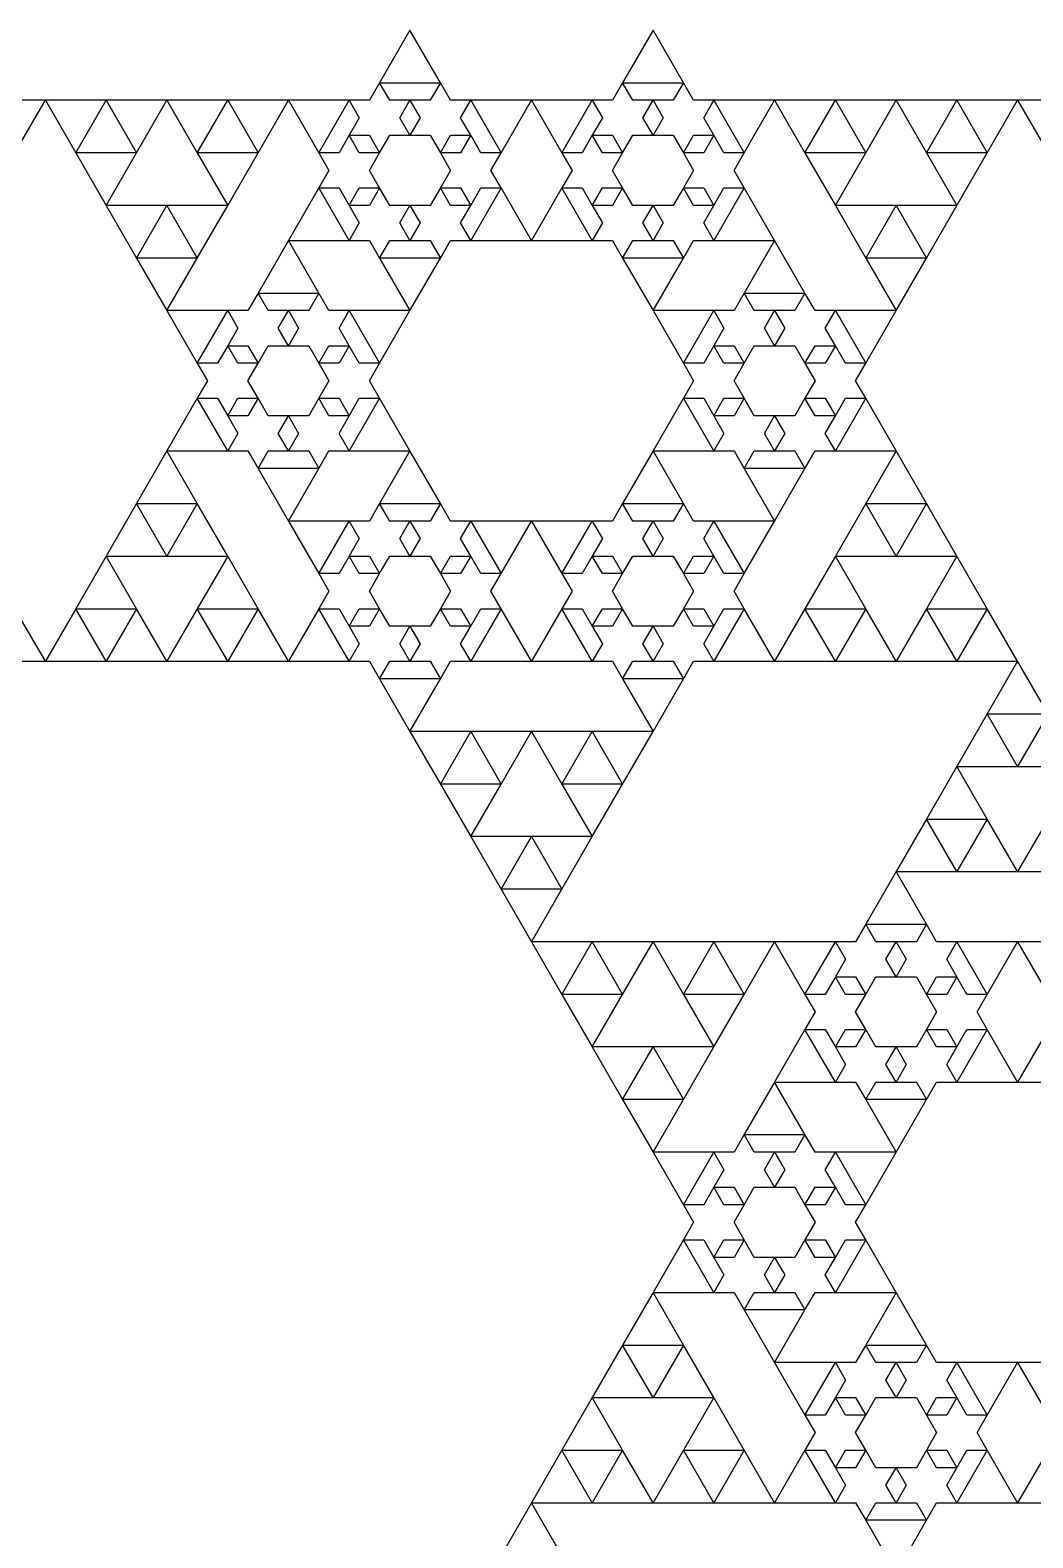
# Model space of a CAD drawing. Header units: metres. Extents: x -50 to 50, y -58 to 58.
# Drawn here: x -12.6 to -6.15, y 19.62 to 29.32 of the extents above; entities that cross this region are included whole.
import ezdxf

# ---------------------------------------------------------------- set-up
doc = ezdxf.new("R2010")
doc.units = ezdxf.units.M

msp = doc.modelspace()

# ---------------------------------------------------------------- linework, layer by layer
for p, q in [((-10.1562, 29.3185), (-10.3516, 28.9803)), ((-9.96094, 28.9803), (-10.1562, 29.3185)), ((-8.59375, 29.3185), (-8.78906, 28.9803)), ((-8.39844, 28.9803), (-8.59375, 29.3185)), ((-10.3516, 28.9803), (-10.4167, 28.8675)), ((-10.3516, 28.9803), (-9.96094, 28.9803)), ((-10.2865, 28.8675), (-10.3516, 28.9803)), ((-9.96094, 28.9803), (-10.026, 28.8675)), ((-9.89584, 28.8675), (-9.96094, 28.9803)), ((-8.78906, 28.9803), (-8.85416, 28.8675)), ((-8.78906, 28.9803), (-8.39844, 28.9803)), ((-8.72397, 28.8675), (-8.78906, 28.9803)), ((-8.39844, 28.9803), (-8.46353, 28.8675)), ((-8.33334, 28.8675), (-8.39844, 28.9803)), ((-12.5, 28.8675), (-12.8906, 28.8675)), ((-12.6953, 28.5292), (-12.5, 28.8675)), ((-12.1094, 28.8675), (-12.5, 28.8675)), ((-12.5, 28.8675), (-12.3047, 28.5292)), ((-12.3047, 28.5292), (-12.1094, 28.8675)), ((-11.7188, 28.8675), (-12.1094, 28.8675)), ((-12.1094, 28.8675), (-11.9141, 28.5292)), ((-11.9141, 28.5292), (-11.7188, 28.8675)), ((-11.3281, 28.8675), (-11.7188, 28.8675)), ((-11.7188, 28.8675), (-11.5234, 28.5292)), ((-11.5234, 28.5292), (-11.3281, 28.8675)), ((-10.9375, 28.8675), (-11.3281, 28.8675)), ((-11.3281, 28.8675), (-11.1328, 28.5292)), ((-11.1328, 28.5292), (-10.9375, 28.8675)), ((-10.5469, 28.8675), (-10.9375, 28.8675)), ((-10.9375, 28.8675), (-10.7422, 28.5292)), ((-10.7422, 28.5292), (-10.5469, 28.8675)), ((-10.4167, 28.8675), (-10.5469, 28.8675)), ((-10.5469, 28.8675), (-10.4818, 28.7547)), ((-10.1562, 28.8675), (-10.2865, 28.8675)), ((-10.2214, 28.7547), (-10.1562, 28.8675)), ((-10.026, 28.8675), (-10.1562, 28.8675)), ((-10.1562, 28.8675), (-10.0911, 28.7547)), ((-9.76562, 28.8675), (-9.89584, 28.8675)), ((-9.83073, 28.7547), (-9.76562, 28.8675)), ((-9.375, 28.8675), (-9.76562, 28.8675)), ((-9.76562, 28.8675), (-9.57031, 28.5292)), ((-9.57031, 28.5292), (-9.375, 28.8675)), ((-8.98438, 28.8675), (-9.375, 28.8675)), ((-9.375, 28.8675), (-9.17969, 28.5292)), ((-9.17969, 28.5292), (-8.98438, 28.8675)), ((-8.85416, 28.8675), (-8.98438, 28.8675)), ((-8.98438, 28.8675), (-8.91927, 28.7547)), ((-8.59375, 28.8675), (-8.72397, 28.8675)), ((-8.65886, 28.7547), (-8.59375, 28.8675)), ((-8.46353, 28.8675), (-8.59375, 28.8675)), ((-8.59375, 28.8675), (-8.52864, 28.7547)), ((-8.20312, 28.8675), (-8.33334, 28.8675)), ((-8.26823, 28.7547), (-8.20312, 28.8675)), ((-7.8125, 28.8675), (-8.20312, 28.8675)), ((-8.20312, 28.8675), (-8.00781, 28.5292)), ((-8.00781, 28.5292), (-7.8125, 28.8675)), ((-7.42188, 28.8675), (-7.8125, 28.8675)), ((-7.8125, 28.8675), (-7.61719, 28.5292)), ((-7.61719, 28.5292), (-7.42188, 28.8675)), ((-7.03125, 28.8675), (-7.42188, 28.8675)), ((-7.42188, 28.8675), (-7.22656, 28.5292)), ((-7.22656, 28.5292), (-7.03125, 28.8675)), ((-6.64062, 28.8675), (-7.03125, 28.8675)), ((-7.03125, 28.8675), (-6.83594, 28.5292)), ((-6.83594, 28.5292), (-6.64062, 28.8675)), ((-6.25, 28.8675), (-6.64062, 28.8675)), ((-6.64062, 28.8675), (-6.44531, 28.5292)), ((-6.44531, 28.5292), (-6.25, 28.8675)), ((-5.85938, 28.8675), (-6.25, 28.8675)), ((-6.25, 28.8675), (-6.05469, 28.5292)), ((-10.4818, 28.7547), (-10.5469, 28.642)), ((-10.1562, 28.642), (-10.2214, 28.7547)), ((-10.0911, 28.7547), (-10.1562, 28.642)), ((-9.76562, 28.642), (-9.83073, 28.7547)), ((-8.91927, 28.7547), (-8.98438, 28.642)), ((-8.59375, 28.642), (-8.65886, 28.7547)), ((-8.52864, 28.7547), (-8.59375, 28.642)), ((-8.20312, 28.642), (-8.26823, 28.7547)), ((-10.5469, 28.642), (-10.612, 28.5292)), ((-10.5469, 28.642), (-10.4167, 28.642)), ((-10.4818, 28.5292), (-10.5469, 28.642)), ((-10.4167, 28.642), (-10.3516, 28.5292)), ((-10.3516, 28.5292), (-10.2865, 28.642)), ((-10.2865, 28.642), (-10.1562, 28.642)), ((-10.1562, 28.642), (-10.026, 28.642)), ((-10.026, 28.642), (-9.96094, 28.5292)), ((-9.96094, 28.5292), (-9.89584, 28.642)), ((-9.89584, 28.642), (-9.76562, 28.642)), ((-9.76562, 28.642), (-9.83072, 28.5292)), ((-9.70053, 28.5292), (-9.76562, 28.642)), ((-8.98438, 28.642), (-9.04947, 28.5292)), ((-8.98438, 28.642), (-8.85416, 28.642)), ((-8.91928, 28.5292), (-8.98438, 28.642)), ((-8.85416, 28.642), (-8.78906, 28.5292)), ((-8.78906, 28.5292), (-8.72397, 28.642)), ((-8.72397, 28.642), (-8.59375, 28.642)), ((-8.59375, 28.642), (-8.46353, 28.642)), ((-8.46353, 28.642), (-8.39844, 28.5292)), ((-8.39844, 28.5292), (-8.33334, 28.642)), ((-8.33334, 28.642), (-8.20312, 28.642)), ((-8.20312, 28.642), (-8.26822, 28.5292)), ((-8.13803, 28.5292), (-8.20312, 28.642)), ((-11.9141, 28.5292), (-12.3047, 28.5292)), ((-12.3047, 28.5292), (-12.1094, 28.1909)), ((-12.1094, 28.1909), (-11.9141, 28.5292)), ((-11.1328, 28.5292), (-11.5234, 28.5292)), ((-11.5234, 28.5292), (-11.3281, 28.1909)), ((-11.3281, 28.1909), (-11.1328, 28.5292)), ((-10.612, 28.5292), (-10.7422, 28.5292)), ((-10.7422, 28.5292), (-10.6771, 28.4165)), ((-10.3516, 28.5292), (-10.4818, 28.5292)), ((-10.4167, 28.4165), (-10.3516, 28.5292)), ((-9.83072, 28.5292), (-9.96094, 28.5292)), ((-9.96094, 28.5292), (-9.89583, 28.4165)), ((-9.57031, 28.5292), (-9.70053, 28.5292)), ((-9.63542, 28.4165), (-9.57031, 28.5292)), ((-9.04947, 28.5292), (-9.17969, 28.5292)), ((-9.17969, 28.5292), (-9.11458, 28.4165)), ((-8.78906, 28.5292), (-8.91928, 28.5292)), ((-8.85417, 28.4165), (-8.78906, 28.5292)), ((-8.26822, 28.5292), (-8.39844, 28.5292)), ((-8.39844, 28.5292), (-8.33333, 28.4165)), ((-8.00781, 28.5292), (-8.13803, 28.5292)), ((-8.07292, 28.4165), (-8.00781, 28.5292)), ((-7.22656, 28.5292), (-7.61719, 28.5292)), ((-7.61719, 28.5292), (-7.42188, 28.1909)), ((-7.42188, 28.1909), (-7.22656, 28.5292)), ((-6.44531, 28.5292), (-6.83594, 28.5292)), ((-6.83594, 28.5292), (-6.64062, 28.1909)), ((-6.64062, 28.1909), (-6.44531, 28.5292)), ((-10.6771, 28.4165), (-10.7422, 28.3037)), ((-10.3516, 28.3037), (-10.4167, 28.4165)), ((-9.89583, 28.4165), (-9.96094, 28.3037)), ((-9.57031, 28.3037), (-9.63542, 28.4165)), ((-9.11458, 28.4165), (-9.17969, 28.3037)), ((-8.78906, 28.3037), (-8.85417, 28.4165)), ((-8.33333, 28.4165), (-8.39844, 28.3037)), ((-8.00781, 28.3037), (-8.07292, 28.4165)), ((-10.7422, 28.3037), (-10.9375, 27.9654)), ((-10.7422, 28.3037), (-10.612, 28.3037)), ((-10.5469, 27.9654), (-10.7422, 28.3037)), ((-10.612, 28.3037), (-10.5469, 28.1909)), ((-10.5469, 28.1909), (-10.4818, 28.3037)), ((-10.4818, 28.3037), (-10.3516, 28.3037)), ((-10.3516, 28.3037), (-10.4167, 28.1909)), ((-10.2865, 28.1909), (-10.3516, 28.3037)), ((-9.96094, 28.3037), (-10.026, 28.1909)), ((-9.96094, 28.3037), (-9.83072, 28.3037)), ((-9.89584, 28.1909), (-9.96094, 28.3037)), ((-9.83072, 28.3037), (-9.76562, 28.1909)), ((-9.76562, 28.1909), (-9.70053, 28.3037)), ((-9.57031, 28.3037), (-9.76562, 27.9654)), ((-9.70053, 28.3037), (-9.57031, 28.3037)), ((-9.375, 27.9654), (-9.57031, 28.3037)), ((-9.17969, 28.3037), (-9.375, 27.9654)), ((-9.17969, 28.3037), (-9.04947, 28.3037)), ((-8.98438, 27.9654), (-9.17969, 28.3037)), ((-9.04947, 28.3037), (-8.98438, 28.1909)), ((-8.98438, 28.1909), (-8.91928, 28.3037)), ((-8.91928, 28.3037), (-8.78906, 28.3037)), ((-8.78906, 28.3037), (-8.85416, 28.1909)), ((-8.72397, 28.1909), (-8.78906, 28.3037)), ((-8.39844, 28.3037), (-8.46353, 28.1909)), ((-8.39844, 28.3037), (-8.26822, 28.3037)), ((-8.33334, 28.1909), (-8.39844, 28.3037)), ((-8.26822, 28.3037), (-8.20312, 28.1909)), ((-8.20312, 28.1909), (-8.13803, 28.3037)), ((-8.00781, 28.3037), (-8.20312, 27.9654)), ((-8.13803, 28.3037), (-8.00781, 28.3037)), ((-7.8125, 27.9654), (-8.00781, 28.3037)), ((-11.7188, 28.1909), (-12.1094, 28.1909)), ((-12.1094, 28.1909), (-11.9141, 27.8526)), ((-11.9141, 27.8526), (-11.7188, 28.1909)), ((-11.3281, 28.1909), (-11.7188, 28.1909)), ((-11.7188, 28.1909), (-11.5234, 27.8526)), ((-11.5234, 27.8526), (-11.3281, 28.1909)), ((-10.4167, 28.1909), (-10.5469, 28.1909)), ((-10.5469, 28.1909), (-10.4818, 28.0782)), ((-10.1562, 28.1909), (-10.2865, 28.1909)), ((-10.2214, 28.0782), (-10.1562, 28.1909)), ((-10.026, 28.1909), (-10.1562, 28.1909)), ((-10.1562, 28.1909), (-10.0911, 28.0782)), ((-9.76562, 28.1909), (-9.89584, 28.1909)), ((-9.83073, 28.0782), (-9.76562, 28.1909)), ((-8.85416, 28.1909), (-8.98438, 28.1909)), ((-8.98438, 28.1909), (-8.91927, 28.0782)), ((-8.59375, 28.1909), (-8.72397, 28.1909)), ((-8.65886, 28.0782), (-8.59375, 28.1909)), ((-8.46353, 28.1909), (-8.59375, 28.1909)), ((-8.59375, 28.1909), (-8.52864, 28.0782)), ((-8.20312, 28.1909), (-8.33334, 28.1909)), ((-8.26823, 28.0782), (-8.20312, 28.1909)), ((-7.03125, 28.1909), (-7.42188, 28.1909)), ((-7.42188, 28.1909), (-7.22656, 27.8526)), ((-7.22656, 27.8526), (-7.03125, 28.1909)), ((-6.64062, 28.1909), (-7.03125, 28.1909)), ((-7.03125, 28.1909), (-6.83594, 27.8526)), ((-6.83594, 27.8526), (-6.64062, 28.1909)), ((-10.4818, 28.0782), (-10.5469, 27.9654)), ((-10.1562, 27.9654), (-10.2214, 28.0782)), ((-10.0911, 28.0782), (-10.1562, 27.9654)), ((-9.76562, 27.9654), (-9.83073, 28.0782)), ((-8.91927, 28.0782), (-8.98438, 27.9654)), ((-8.59375, 27.9654), (-8.65886, 28.0782)), ((-8.52864, 28.0782), (-8.59375, 27.9654)), ((-8.20312, 27.9654), (-8.26823, 28.0782)), ((-10.9375, 27.9654), (-11.1328, 27.6271)), ((-10.9375, 27.9654), (-10.5469, 27.9654)), ((-10.7422, 27.6271), (-10.9375, 27.9654)), ((-10.5469, 27.9654), (-10.4167, 27.9654)), ((-10.4167, 27.9654), (-10.3516, 27.8526)), ((-10.3516, 27.8526), (-10.2865, 27.9654)), ((-10.2865, 27.9654), (-10.1562, 27.9654)), ((-10.1562, 27.9654), (-10.026, 27.9654)), ((-10.026, 27.9654), (-9.96094, 27.8526)), ((-9.96094, 27.8526), (-9.89584, 27.9654)), ((-9.89584, 27.9654), (-9.76562, 27.9654)), ((-9.76562, 27.9654), (-9.375, 27.9654)), ((-9.375, 27.9654), (-8.98438, 27.9654)), ((-8.98438, 27.9654), (-8.85416, 27.9654)), ((-8.85416, 27.9654), (-8.78906, 27.8526)), ((-8.78906, 27.8526), (-8.72397, 27.9654)), ((-8.72397, 27.9654), (-8.59375, 27.9654)), ((-8.59375, 27.9654), (-8.46353, 27.9654)), ((-8.46353, 27.9654), (-8.39844, 27.8526)), ((-8.39844, 27.8526), (-8.33334, 27.9654)), ((-8.33334, 27.9654), (-8.20312, 27.9654)), ((-8.20312, 27.9654), (-7.8125, 27.9654)), ((-7.8125, 27.9654), (-8.00781, 27.6271)), ((-7.61719, 27.6271), (-7.8125, 27.9654)), ((-11.5234, 27.8526), (-11.9141, 27.8526)), ((-11.9141, 27.8526), (-11.7188, 27.5144)), ((-11.7188, 27.5144), (-11.5234, 27.8526)), ((-9.96094, 27.8526), (-10.3516, 27.8526)), ((-10.3516, 27.8526), (-10.1562, 27.5144)), ((-10.1562, 27.5144), (-9.96094, 27.8526)), ((-8.39844, 27.8526), (-8.78906, 27.8526)), ((-8.78906, 27.8526), (-8.59375, 27.5144)), ((-8.59375, 27.5144), (-8.39844, 27.8526)), ((-6.83594, 27.8526), (-7.22656, 27.8526)), ((-7.22656, 27.8526), (-7.03125, 27.5144)), ((-7.03125, 27.5144), (-6.83594, 27.8526)), ((-11.1328, 27.6271), (-11.1979, 27.5143)), ((-11.1328, 27.6271), (-10.7422, 27.6271)), ((-11.0677, 27.5143), (-11.1328, 27.6271)), ((-10.7422, 27.6271), (-10.8073, 27.5143)), ((-10.6771, 27.5143), (-10.7422, 27.6271)), ((-8.00781, 27.6271), (-8.07291, 27.5143)), ((-8.00781, 27.6271), (-7.61719, 27.6271)), ((-7.94272, 27.5143), (-8.00781, 27.6271)), ((-7.61719, 27.6271), (-7.68228, 27.5143)), ((-7.55209, 27.5143), (-7.61719, 27.6271)), ((-11.3281, 27.5143), (-11.7188, 27.5143)), ((-11.7188, 27.5143), (-11.5234, 27.1761)), ((-11.5234, 27.1761), (-11.3281, 27.5143)), ((-11.1979, 27.5143), (-11.3281, 27.5143)), ((-11.3281, 27.5143), (-11.263, 27.4016)), ((-10.9375, 27.5143), (-11.0677, 27.5143)), ((-11.0026, 27.4016), (-10.9375, 27.5143)), ((-10.8073, 27.5143), (-10.9375, 27.5143)), ((-10.9375, 27.5143), (-10.8724, 27.4016)), ((-10.5469, 27.5143), (-10.6771, 27.5143)), ((-10.612, 27.4016), (-10.5469, 27.5143)), ((-10.1562, 27.5143), (-10.5469, 27.5143)), ((-10.5469, 27.5143), (-10.3516, 27.1761)), ((-10.3516, 27.1761), (-10.1562, 27.5143)), ((-8.20312, 27.5143), (-8.59375, 27.5143)), ((-8.59375, 27.5143), (-8.39844, 27.1761)), ((-8.39844, 27.1761), (-8.20312, 27.5143)), ((-8.07291, 27.5143), (-8.20312, 27.5143)), ((-8.20312, 27.5143), (-8.13802, 27.4016)), ((-7.8125, 27.5143), (-7.94272, 27.5143)), ((-7.87761, 27.4016), (-7.8125, 27.5143)), ((-7.68228, 27.5143), (-7.8125, 27.5143)), ((-7.8125, 27.5143), (-7.74739, 27.4016)), ((-7.42188, 27.5143), (-7.55209, 27.5143)), ((-7.48698, 27.4016), (-7.42188, 27.5143)), ((-7.03125, 27.5143), (-7.42188, 27.5143)), ((-7.42188, 27.5143), (-7.22656, 27.1761)), ((-7.22656, 27.1761), (-7.03125, 27.5143)), ((-11.263, 27.4016), (-11.3281, 27.2888)), ((-10.9375, 27.2888), (-11.0026, 27.4016)), ((-10.8724, 27.4016), (-10.9375, 27.2888)), ((-10.5469, 27.2888), (-10.612, 27.4016)), ((-8.13802, 27.4016), (-8.20312, 27.2888)), ((-7.8125, 27.2888), (-7.87761, 27.4016)), ((-7.74739, 27.4016), (-7.8125, 27.2888)), ((-7.42188, 27.2888), (-7.48698, 27.4016)), ((-11.3281, 27.2888), (-11.3932, 27.1761)), ((-11.3281, 27.2888), (-11.1979, 27.2888)), ((-11.263, 27.1761), (-11.3281, 27.2888)), ((-11.1979, 27.2888), (-11.1328, 27.1761)), ((-11.1328, 27.1761), (-11.0677, 27.2888)), ((-11.0677, 27.2888), (-10.9375, 27.2888)), ((-10.9375, 27.2888), (-10.8073, 27.2888)), ((-10.8073, 27.2888), (-10.7422, 27.1761)), ((-10.7422, 27.1761), (-10.6771, 27.2888)), ((-10.6771, 27.2888), (-10.5469, 27.2888)), ((-10.5469, 27.2888), (-10.612, 27.1761)), ((-10.4818, 27.1761), (-10.5469, 27.2888)), ((-8.20312, 27.2888), (-8.26822, 27.1761)), ((-8.20312, 27.2888), (-8.07291, 27.2888)), ((-8.13803, 27.1761), (-8.20312, 27.2888)), ((-8.07291, 27.2888), (-8.00781, 27.1761)), ((-8.00781, 27.1761), (-7.94272, 27.2888)), ((-7.94272, 27.2888), (-7.8125, 27.2888)), ((-7.8125, 27.2888), (-7.68228, 27.2888)), ((-7.68228, 27.2888), (-7.61719, 27.1761)), ((-7.61719, 27.1761), (-7.55209, 27.2888)), ((-7.55209, 27.2888), (-7.42188, 27.2888)), ((-7.42188, 27.2888), (-7.48697, 27.1761)), ((-7.35678, 27.1761), (-7.42188, 27.2888)), ((-11.3932, 27.1761), (-11.5234, 27.1761)), ((-11.5234, 27.1761), (-11.4583, 27.0633)), ((-11.1328, 27.1761), (-11.263, 27.1761)), ((-11.1979, 27.0633), (-11.1328, 27.1761)), ((-10.612, 27.1761), (-10.7422, 27.1761)), ((-10.7422, 27.1761), (-10.6771, 27.0633)), ((-10.3516, 27.1761), (-10.4818, 27.1761)), ((-10.4167, 27.0633), (-10.3516, 27.1761)), ((-8.26822, 27.1761), (-8.39844, 27.1761)), ((-8.39844, 27.1761), (-8.33333, 27.0633)), ((-8.00781, 27.1761), (-8.13803, 27.1761)), ((-8.07292, 27.0633), (-8.00781, 27.1761)), ((-7.48697, 27.1761), (-7.61719, 27.1761)), ((-7.61719, 27.1761), (-7.55208, 27.0633)), ((-7.22656, 27.1761), (-7.35678, 27.1761)), ((-7.29167, 27.0633), (-7.22656, 27.1761)), ((-11.4583, 27.0633), (-11.5234, 26.9505)), ((-11.1328, 26.9505), (-11.1979, 27.0633)), ((-10.6771, 27.0633), (-10.7422, 26.9505)), ((-10.3516, 26.9505), (-10.4167, 27.0633)), ((-8.33333, 27.0633), (-8.39844, 26.9505)), ((-8.00781, 26.9505), (-8.07292, 27.0633)), ((-7.55208, 27.0633), (-7.61719, 26.9505)), ((-7.22656, 26.9505), (-7.29167, 27.0633)), ((-11.5234, 26.9505), (-11.7188, 26.6122)), ((-11.5234, 26.9505), (-11.3932, 26.9505)), ((-11.3281, 26.6122), (-11.5234, 26.9505)), ((-11.3932, 26.9505), (-11.3281, 26.8378)), ((-11.3281, 26.8378), (-11.263, 26.9505)), ((-11.263, 26.9505), (-11.1328, 26.9505)), ((-11.1328, 26.9505), (-11.1979, 26.8378)), ((-11.0677, 26.8378), (-11.1328, 26.9505)), ((-10.7422, 26.9505), (-10.8073, 26.8378)), ((-10.7422, 26.9505), (-10.612, 26.9505)), ((-10.6771, 26.8378), (-10.7422, 26.9505)), ((-10.612, 26.9505), (-10.5469, 26.8378)), ((-10.5469, 26.8378), (-10.4818, 26.9505)), ((-10.3516, 26.9505), (-10.5469, 26.6122)), ((-10.4818, 26.9505), (-10.3516, 26.9505)), ((-10.1562, 26.6122), (-10.3516, 26.9505)), ((-8.39844, 26.9505), (-8.59375, 26.6122)), ((-8.39844, 26.9505), (-8.26822, 26.9505)), ((-8.20312, 26.6122), (-8.39844, 26.9505)), ((-8.26822, 26.9505), (-8.20312, 26.8378)), ((-8.20312, 26.8378), (-8.13803, 26.9505)), ((-8.13803, 26.9505), (-8.00781, 26.9505)), ((-8.00781, 26.9505), (-8.07291, 26.8378)), ((-7.94272, 26.8378), (-8.00781, 26.9505)), ((-7.61719, 26.9505), (-7.68228, 26.8378)), ((-7.61719, 26.9505), (-7.48697, 26.9505)), ((-7.55209, 26.8378), (-7.61719, 26.9505)), ((-7.48697, 26.9505), (-7.42188, 26.8378)), ((-7.42188, 26.8378), (-7.35678, 26.9505)), ((-7.22656, 26.9505), (-7.42188, 26.6122)), ((-7.35678, 26.9505), (-7.22656, 26.9505)), ((-7.03125, 26.6122), (-7.22656, 26.9505)), ((-11.1979, 26.8378), (-11.3281, 26.8378)), ((-11.3281, 26.8378), (-11.263, 26.725)), ((-10.9375, 26.8378), (-11.0677, 26.8378)), ((-11.0026, 26.725), (-10.9375, 26.8378)), ((-10.8073, 26.8378), (-10.9375, 26.8378)), ((-10.9375, 26.8378), (-10.8724, 26.725)), ((-10.5469, 26.8378), (-10.6771, 26.8378)), ((-10.612, 26.725), (-10.5469, 26.8378)), ((-8.07291, 26.8378), (-8.20312, 26.8378)), ((-8.20312, 26.8378), (-8.13802, 26.725)), ((-7.8125, 26.8378), (-7.94272, 26.8378)), ((-7.87761, 26.725), (-7.8125, 26.8378)), ((-7.68228, 26.8378), (-7.8125, 26.8378)), ((-7.8125, 26.8378), (-7.74739, 26.725)), ((-7.42188, 26.8378), (-7.55209, 26.8378)), ((-7.48698, 26.725), (-7.42188, 26.8378)), ((-11.263, 26.725), (-11.3281, 26.6122)), ((-10.9375, 26.6122), (-11.0026, 26.725)), ((-10.8724, 26.725), (-10.9375, 26.6122)), ((-10.5469, 26.6122), (-10.612, 26.725)), ((-8.13802, 26.725), (-8.20312, 26.6122)), ((-7.8125, 26.6122), (-7.87761, 26.725)), ((-7.74739, 26.725), (-7.8125, 26.6122)), ((-7.42188, 26.6122), (-7.48698, 26.725)), ((-11.7188, 26.6122), (-11.9141, 26.2739)), ((-11.7188, 26.6122), (-11.3281, 26.6122)), ((-11.5234, 26.2739), (-11.7188, 26.6122)), ((-11.3281, 26.6122), (-11.1979, 26.6122)), ((-11.1979, 26.6122), (-11.1328, 26.4995)), ((-11.1328, 26.4995), (-11.0677, 26.6122)), ((-11.0677, 26.6122), (-10.9375, 26.6122)), ((-10.9375, 26.6122), (-10.8073, 26.6122)), ((-10.8073, 26.6122), (-10.7422, 26.4995)), ((-10.7422, 26.4995), (-10.6771, 26.6122)), ((-10.6771, 26.6122), (-10.5469, 26.6122)), ((-10.5469, 26.6122), (-10.1562, 26.6122)), ((-10.1562, 26.6122), (-10.3516, 26.2739)), ((-9.96094, 26.2739), (-10.1562, 26.6122)), ((-8.59375, 26.6122), (-8.78906, 26.2739)), ((-8.59375, 26.6122), (-8.20312, 26.6122)), ((-8.39844, 26.2739), (-8.59375, 26.6122)), ((-8.20312, 26.6122), (-8.07291, 26.6122)), ((-8.07291, 26.6122), (-8.00781, 26.4995)), ((-8.00781, 26.4995), (-7.94272, 26.6122)), ((-7.94272, 26.6122), (-7.8125, 26.6122)), ((-7.8125, 26.6122), (-7.68228, 26.6122)), ((-7.68228, 26.6122), (-7.61719, 26.4995)), ((-7.61719, 26.4995), (-7.55209, 26.6122)), ((-7.55209, 26.6122), (-7.42188, 26.6122)), ((-7.42188, 26.6122), (-7.03125, 26.6122)), ((-7.03125, 26.6122), (-7.22656, 26.2739)), ((-6.83594, 26.2739), (-7.03125, 26.6122)), ((-10.7422, 26.4995), (-11.1328, 26.4995)), ((-11.1328, 26.4995), (-10.9375, 26.1612)), ((-10.9375, 26.1612), (-10.7422, 26.4995)), ((-7.61719, 26.4995), (-8.00781, 26.4995)), ((-8.00781, 26.4995), (-7.8125, 26.1612)), ((-7.8125, 26.1612), (-7.61719, 26.4995)), ((-11.9141, 26.2739), (-12.1094, 25.9356)), ((-11.9141, 26.2739), (-11.5234, 26.2739)), ((-11.7188, 25.9356), (-11.9141, 26.2739)), ((-11.5234, 26.2739), (-11.7188, 25.9356)), ((-11.3281, 25.9356), (-11.5234, 26.2739)), ((-10.3516, 26.2739), (-10.4167, 26.1612)), ((-10.3516, 26.2739), (-9.96094, 26.2739)), ((-10.2865, 26.1612), (-10.3516, 26.2739)), ((-9.96094, 26.2739), (-10.026, 26.1612)), ((-9.89584, 26.1612), (-9.96094, 26.2739)), ((-8.78906, 26.2739), (-8.85416, 26.1612)), ((-8.78906, 26.2739), (-8.39844, 26.2739)), ((-8.72397, 26.1612), (-8.78906, 26.2739)), ((-8.39844, 26.2739), (-8.46353, 26.1612)), ((-8.33334, 26.1612), (-8.39844, 26.2739)), ((-7.22656, 26.2739), (-7.42188, 25.9356)), ((-7.22656, 26.2739), (-6.83594, 26.2739)), ((-7.03125, 25.9356), (-7.22656, 26.2739)), ((-6.83594, 26.2739), (-7.03125, 25.9356)), ((-6.64062, 25.9356), (-6.83594, 26.2739)), ((-10.5469, 26.1612), (-10.9375, 26.1612)), ((-10.9375, 26.1612), (-10.7422, 25.8229)), ((-10.7422, 25.8229), (-10.5469, 26.1612)), ((-10.4167, 26.1612), (-10.5469, 26.1612)), ((-10.5469, 26.1612), (-10.4818, 26.0484)), ((-10.1562, 26.1612), (-10.2865, 26.1612)), ((-10.2214, 26.0484), (-10.1562, 26.1612)), ((-10.026, 26.1612), (-10.1562, 26.1612)), ((-10.1562, 26.1612), (-10.0911, 26.0484)), ((-9.76562, 26.1612), (-9.89584, 26.1612)), ((-9.83073, 26.0484), (-9.76562, 26.1612)), ((-9.375, 26.1612), (-9.76562, 26.1612)), ((-9.76562, 26.1612), (-9.57031, 25.8229)), ((-9.57031, 25.8229), (-9.375, 26.1612)), ((-8.98438, 26.1612), (-9.375, 26.1612)), ((-9.375, 26.1612), (-9.17969, 25.8229)), ((-9.17969, 25.8229), (-8.98438, 26.1612)), ((-8.85416, 26.1612), (-8.98438, 26.1612)), ((-8.98438, 26.1612), (-8.91927, 26.0484)), ((-8.59375, 26.1612), (-8.72397, 26.1612)), ((-8.65886, 26.0484), (-8.59375, 26.1612)), ((-8.46353, 26.1612), (-8.59375, 26.1612)), ((-8.59375, 26.1612), (-8.52864, 26.0484)), ((-8.20312, 26.1612), (-8.33334, 26.1612)), ((-8.26823, 26.0484), (-8.20312, 26.1612)), ((-7.8125, 26.1612), (-8.20312, 26.1612)), ((-8.20312, 26.1612), (-8.00781, 25.8229)), ((-8.00781, 25.8229), (-7.8125, 26.1612)), ((-10.4818, 26.0484), (-10.5469, 25.9356)), ((-10.1562, 25.9356), (-10.2214, 26.0484)), ((-10.0911, 26.0484), (-10.1562, 25.9356)), ((-9.76562, 25.9356), (-9.83073, 26.0484)), ((-8.91927, 26.0484), (-8.98438, 25.9356)), ((-8.59375, 25.9356), (-8.65886, 26.0484)), ((-8.52864, 26.0484), (-8.59375, 25.9356)), ((-8.20312, 25.9356), (-8.26823, 26.0484)), ((-12.1094, 25.9356), (-12.3047, 25.5974)), ((-12.1094, 25.9356), (-11.7188, 25.9356)), ((-11.9141, 25.5974), (-12.1094, 25.9356)), ((-11.7188, 25.9356), (-11.3281, 25.9356)), ((-11.3281, 25.9356), (-11.5234, 25.5974)), ((-11.1328, 25.5974), (-11.3281, 25.9356)), ((-10.5469, 25.9356), (-10.612, 25.8229)), ((-10.5469, 25.9356), (-10.4167, 25.9356)), ((-10.4818, 25.8229), (-10.5469, 25.9356)), ((-10.4167, 25.9356), (-10.3516, 25.8229)), ((-10.3516, 25.8229), (-10.2865, 25.9356)), ((-10.2865, 25.9356), (-10.1562, 25.9356)), ((-10.1562, 25.9356), (-10.026, 25.9356)), ((-10.026, 25.9356), (-9.96094, 25.8229)), ((-9.96094, 25.8229), (-9.89584, 25.9356)), ((-9.89584, 25.9356), (-9.76562, 25.9356)), ((-9.76562, 25.9356), (-9.83072, 25.8229)), ((-9.70053, 25.8229), (-9.76562, 25.9356)), ((-8.98438, 25.9356), (-9.04947, 25.8229)), ((-8.98438, 25.9356), (-8.85416, 25.9356)), ((-8.91928, 25.8229), (-8.98438, 25.9356)), ((-8.85416, 25.9356), (-8.78906, 25.8229)), ((-8.78906, 25.8229), (-8.72397, 25.9356)), ((-8.72397, 25.9356), (-8.59375, 25.9356)), ((-8.59375, 25.9356), (-8.46353, 25.9356)), ((-8.46353, 25.9356), (-8.39844, 25.8229)), ((-8.39844, 25.8229), (-8.33334, 25.9356)), ((-8.33334, 25.9356), (-8.20312, 25.9356)), ((-8.20312, 25.9356), (-8.26822, 25.8229)), ((-8.13803, 25.8229), (-8.20312, 25.9356)), ((-7.42188, 25.9356), (-7.61719, 25.5974)), ((-7.42188, 25.9356), (-7.03125, 25.9356)), ((-7.22656, 25.5974), (-7.42188, 25.9356)), ((-7.03125, 25.9356), (-6.64062, 25.9356)), ((-6.64062, 25.9356), (-6.83594, 25.5974)), ((-6.44531, 25.5974), (-6.64062, 25.9356)), ((-10.612, 25.8229), (-10.7422, 25.8229)), ((-10.7422, 25.8229), (-10.6771, 25.7101)), ((-10.3516, 25.8229), (-10.4818, 25.8229)), ((-10.4167, 25.7101), (-10.3516, 25.8229)), ((-9.83072, 25.8229), (-9.96094, 25.8229)), ((-9.96094, 25.8229), (-9.89583, 25.7101)), ((-9.57031, 25.8229), (-9.70053, 25.8229)), ((-9.63542, 25.7101), (-9.57031, 25.8229)), ((-9.04947, 25.8229), (-9.17969, 25.8229)), ((-9.17969, 25.8229), (-9.11458, 25.7101)), ((-8.78906, 25.8229), (-8.91928, 25.8229)), ((-8.85417, 25.7101), (-8.78906, 25.8229)), ((-8.26822, 25.8229), (-8.39844, 25.8229)), ((-8.39844, 25.8229), (-8.33333, 25.7101)), ((-8.00781, 25.8229), (-8.13803, 25.8229)), ((-8.07292, 25.7101), (-8.00781, 25.8229)), ((-10.6771, 25.7101), (-10.7422, 25.5974)), ((-10.3516, 25.5974), (-10.4167, 25.7101)), ((-9.89583, 25.7101), (-9.96094, 25.5974)), ((-9.57031, 25.5974), (-9.63542, 25.7101)), ((-9.11458, 25.7101), (-9.17969, 25.5974)), ((-8.78906, 25.5974), (-8.85417, 25.7101)), ((-8.33333, 25.7101), (-8.39844, 25.5974)), ((-8.00781, 25.5974), (-8.07292, 25.7101)), ((-12.5, 25.2591), (-12.6953, 25.5974)), ((-12.3047, 25.5974), (-12.5, 25.2591)), ((-12.3047, 25.5974), (-11.9141, 25.5974)), ((-12.1094, 25.2591), (-12.3047, 25.5974)), ((-11.9141, 25.5974), (-12.1094, 25.2591)), ((-11.7188, 25.2591), (-11.9141, 25.5974)), ((-11.5234, 25.5974), (-11.7188, 25.2591)), ((-11.5234, 25.5974), (-11.1328, 25.5974)), ((-11.3281, 25.2591), (-11.5234, 25.5974)), ((-11.1328, 25.5974), (-11.3281, 25.2591)), ((-10.9375, 25.2591), (-11.1328, 25.5974)), ((-10.7422, 25.5974), (-10.9375, 25.2591)), ((-10.7422, 25.5974), (-10.612, 25.5974)), ((-10.5469, 25.2591), (-10.7422, 25.5974)), ((-10.612, 25.5974), (-10.5469, 25.4846)), ((-10.5469, 25.4846), (-10.4818, 25.5974)), ((-10.4818, 25.5974), (-10.3516, 25.5974)), ((-10.3516, 25.5974), (-10.4167, 25.4846)), ((-10.2865, 25.4846), (-10.3516, 25.5974)), ((-9.96094, 25.5974), (-10.026, 25.4846)), ((-9.96094, 25.5974), (-9.83072, 25.5974)), ((-9.89584, 25.4846), (-9.96094, 25.5974)), ((-9.83072, 25.5974), (-9.76562, 25.4846)), ((-9.76562, 25.4846), (-9.70053, 25.5974)), ((-9.57031, 25.5974), (-9.76562, 25.2591)), ((-9.70053, 25.5974), (-9.57031, 25.5974)), ((-9.375, 25.2591), (-9.57031, 25.5974)), ((-9.17969, 25.5974), (-9.375, 25.2591)), ((-9.17969, 25.5974), (-9.04947, 25.5974)), ((-8.98438, 25.2591), (-9.17969, 25.5974)), ((-9.04947, 25.5974), (-8.98438, 25.4846)), ((-8.98438, 25.4846), (-8.91928, 25.5974)), ((-8.91928, 25.5974), (-8.78906, 25.5974)), ((-8.78906, 25.5974), (-8.85416, 25.4846)), ((-8.72397, 25.4846), (-8.78906, 25.5974)), ((-8.39844, 25.5974), (-8.46353, 25.4846)), ((-8.39844, 25.5974), (-8.26822, 25.5974)), ((-8.33334, 25.4846), (-8.39844, 25.5974)), ((-8.26822, 25.5974), (-8.20312, 25.4846)), ((-8.20312, 25.4846), (-8.13803, 25.5974)), ((-8.00781, 25.5974), (-8.20312, 25.2591)), ((-8.13803, 25.5974), (-8.00781, 25.5974)), ((-7.8125, 25.2591), (-8.00781, 25.5974)), ((-7.61719, 25.5974), (-7.8125, 25.2591)), ((-7.61719, 25.5974), (-7.22656, 25.5974)), ((-7.42188, 25.2591), (-7.61719, 25.5974)), ((-7.22656, 25.5974), (-7.42188, 25.2591)), ((-7.03125, 25.2591), (-7.22656, 25.5974)), ((-6.83594, 25.5974), (-7.03125, 25.2591)), ((-6.83594, 25.5974), (-6.44531, 25.5974)), ((-6.64062, 25.2591), (-6.83594, 25.5974)), ((-6.44531, 25.5974), (-6.64062, 25.2591)), ((-6.25, 25.2591), (-6.44531, 25.5974)), ((-10.4167, 25.4846), (-10.5469, 25.4846)), ((-10.5469, 25.4846), (-10.4818, 25.3718)), ((-10.1562, 25.4846), (-10.2865, 25.4846)), ((-10.2214, 25.3718), (-10.1562, 25.4846)), ((-10.026, 25.4846), (-10.1562, 25.4846)), ((-10.1562, 25.4846), (-10.0911, 25.3718)), ((-9.76562, 25.4846), (-9.89584, 25.4846)), ((-9.83073, 25.3718), (-9.76562, 25.4846)), ((-8.85416, 25.4846), (-8.98438, 25.4846)), ((-8.98438, 25.4846), (-8.91927, 25.3718)), ((-8.59375, 25.4846), (-8.72397, 25.4846)), ((-8.65886, 25.3718), (-8.59375, 25.4846)), ((-8.46353, 25.4846), (-8.59375, 25.4846)), ((-8.59375, 25.4846), (-8.52864, 25.3718)), ((-8.20312, 25.4846), (-8.33334, 25.4846)), ((-8.26823, 25.3718), (-8.20312, 25.4846)), ((-10.4818, 25.3718), (-10.5469, 25.2591)), ((-10.1562, 25.2591), (-10.2214, 25.3718)), ((-10.0911, 25.3718), (-10.1562, 25.2591)), ((-9.76562, 25.2591), (-9.83073, 25.3718)), ((-8.91927, 25.3718), (-8.98438, 25.2591)), ((-8.59375, 25.2591), (-8.65886, 25.3718)), ((-8.52864, 25.3718), (-8.59375, 25.2591)), ((-8.20312, 25.2591), (-8.26823, 25.3718)), ((-12.8906, 25.2591), (-12.5, 25.2591)), ((-12.5, 25.2591), (-12.1094, 25.2591)), ((-12.1094, 25.2591), (-11.7188, 25.2591)), ((-11.7188, 25.2591), (-11.3281, 25.2591)), ((-11.3281, 25.2591), (-10.9375, 25.2591)), ((-10.9375, 25.2591), (-10.5469, 25.2591)), ((-10.5469, 25.2591), (-10.4167, 25.2591)), ((-10.4167, 25.2591), (-10.3516, 25.1463)), ((-10.3516, 25.1463), (-10.2865, 25.2591)), ((-10.2865, 25.2591), (-10.1562, 25.2591)), ((-10.1562, 25.2591), (-10.026, 25.2591)), ((-10.026, 25.2591), (-9.96094, 25.1463)), ((-9.96094, 25.1463), (-9.89584, 25.2591)), ((-9.89584, 25.2591), (-9.76562, 25.2591)), ((-9.76562, 25.2591), (-9.375, 25.2591)), ((-9.375, 25.2591), (-8.98438, 25.2591)), ((-8.98438, 25.2591), (-8.85416, 25.2591)), ((-8.85416, 25.2591), (-8.78906, 25.1463)), ((-8.78906, 25.1463), (-8.72397, 25.2591)), ((-8.72397, 25.2591), (-8.59375, 25.2591)), ((-8.59375, 25.2591), (-8.46353, 25.2591)), ((-8.46353, 25.2591), (-8.39844, 25.1463)), ((-8.39844, 25.1463), (-8.33334, 25.2591)), ((-8.33334, 25.2591), (-8.20312, 25.2591)), ((-8.20312, 25.2591), (-7.8125, 25.2591)), ((-7.8125, 25.2591), (-7.42188, 25.2591)), ((-7.42188, 25.2591), (-7.03125, 25.2591)), ((-7.03125, 25.2591), (-6.64062, 25.2591)), ((-6.64062, 25.2591), (-6.25, 25.2591)), ((-6.25, 25.259), (-6.44531, 24.9208)), ((-6.05469, 24.9208), (-6.25, 25.259)), ((-9.96094, 25.1463), (-10.3516, 25.1463)), ((-10.3516, 25.1463), (-10.1562, 24.808)), ((-10.1562, 24.808), (-9.96094, 25.1463)), ((-8.39844, 25.1463), (-8.78906, 25.1463)), ((-8.78906, 25.1463), (-8.59375, 24.808)), ((-8.59375, 24.808), (-8.39844, 25.1463)), ((-6.44531, 24.9208), (-6.64062, 24.5825)), ((-6.44531, 24.9208), (-6.05469, 24.9208)), ((-6.25, 24.5825), (-6.44531, 24.9208)), ((-6.05469, 24.9208), (-6.25, 24.5825)), ((-9.76562, 24.808), (-10.1562, 24.808)), ((-10.1562, 24.808), (-9.96094, 24.4697)), ((-9.96094, 24.4697), (-9.76562, 24.808)), ((-9.375, 24.808), (-9.76562, 24.808)), ((-9.76562, 24.808), (-9.57031, 24.4697)), ((-9.57031, 24.4697), (-9.375, 24.808)), ((-8.98438, 24.808), (-9.375, 24.808)), ((-9.375, 24.808), (-9.17969, 24.4697)), ((-9.17969, 24.4697), (-8.98438, 24.808)), ((-8.59375, 24.808), (-8.98438, 24.808)), ((-8.98438, 24.808), (-8.78906, 24.4697)), ((-8.78906, 24.4697), (-8.59375, 24.808)), ((-6.64062, 24.5825), (-6.83594, 24.2442)), ((-6.64062, 24.5825), (-6.25, 24.5825)), ((-6.44531, 24.2442), (-6.64062, 24.5825)), ((-6.25, 24.5825), (-5.85938, 24.5825)), ((-9.57031, 24.4697), (-9.96094, 24.4697)), ((-9.96094, 24.4697), (-9.76562, 24.1314)), ((-9.76562, 24.1314), (-9.57031, 24.4697)), ((-8.78906, 24.4697), (-9.17969, 24.4697)), ((-9.17969, 24.4697), (-8.98438, 24.1314)), ((-8.98438, 24.1314), (-8.78906, 24.4697)), ((-6.83594, 24.2442), (-7.03125, 23.9059)), ((-6.83594, 24.2442), (-6.44531, 24.2442)), ((-6.64062, 23.9059), (-6.83594, 24.2442)), ((-6.44531, 24.2442), (-6.64062, 23.9059)), ((-6.25, 23.9059), (-6.44531, 24.2442)), ((-6.05469, 24.2442), (-6.25, 23.9059)), ((-9.375, 24.1314), (-9.76562, 24.1314)), ((-9.76562, 24.1314), (-9.57031, 23.7932)), ((-9.57031, 23.7932), (-9.375, 24.1314)), ((-8.98438, 24.1314), (-9.375, 24.1314)), ((-9.375, 24.1314), (-9.17969, 23.7932)), ((-9.17969, 23.7932), (-8.98438, 24.1314)), ((-7.03125, 23.9059), (-7.22656, 23.5676)), ((-7.03125, 23.9059), (-6.64062, 23.9059)), ((-6.83594, 23.5676), (-7.03125, 23.9059)), ((-6.64062, 23.9059), (-6.25, 23.9059)), ((-6.25, 23.9059), (-5.85938, 23.9059)), ((-9.17969, 23.7932), (-9.57031, 23.7932)), ((-9.57031, 23.7932), (-9.375, 23.4549)), ((-9.375, 23.4549), (-9.17969, 23.7932)), ((-7.22656, 23.5676), (-7.29166, 23.4548)), ((-7.22656, 23.5676), (-6.83594, 23.5676)), ((-7.16147, 23.4548), (-7.22656, 23.5676)), ((-6.83594, 23.5676), (-6.90103, 23.4548)), ((-6.77084, 23.4548), (-6.83594, 23.5676)), ((-8.98438, 23.4548), (-9.375, 23.4548)), ((-9.375, 23.4548), (-9.17969, 23.1166)), ((-9.17969, 23.1166), (-8.98438, 23.4548)), ((-8.59375, 23.4548), (-8.98438, 23.4548)), ((-8.98438, 23.4548), (-8.78906, 23.1166)), ((-8.78906, 23.1166), (-8.59375, 23.4548)), ((-8.20312, 23.4548), (-8.59375, 23.4548)), ((-8.59375, 23.4548), (-8.39844, 23.1166)), ((-8.39844, 23.1166), (-8.20312, 23.4548)), ((-7.8125, 23.4548), (-8.20312, 23.4548)), ((-8.20312, 23.4548), (-8.00781, 23.1166)), ((-8.00781, 23.1166), (-7.8125, 23.4548)), ((-7.42188, 23.4548), (-7.8125, 23.4548)), ((-7.8125, 23.4548), (-7.61719, 23.1166)), ((-7.61719, 23.1166), (-7.42188, 23.4548)), ((-7.29166, 23.4548), (-7.42188, 23.4548)), ((-7.42188, 23.4548), (-7.35677, 23.3421)), ((-7.03125, 23.4548), (-7.16147, 23.4548)), ((-7.09636, 23.3421), (-7.03125, 23.4548)), ((-6.90103, 23.4548), (-7.03125, 23.4548)), ((-7.03125, 23.4548), (-6.96614, 23.3421)), ((-6.64062, 23.4548), (-6.77084, 23.4548)), ((-6.70573, 23.3421), (-6.64062, 23.4548)), ((-6.25, 23.4548), (-6.64062, 23.4548)), ((-6.64062, 23.4548), (-6.44531, 23.1166)), ((-6.44531, 23.1166), (-6.25, 23.4548)), ((-5.85938, 23.4548), (-6.25, 23.4548)), ((-6.25, 23.4548), (-6.05469, 23.1166)), ((-7.35677, 23.3421), (-7.42188, 23.2293)), ((-7.03125, 23.2293), (-7.09636, 23.3421)), ((-6.96614, 23.3421), (-7.03125, 23.2293)), ((-6.64062, 23.2293), (-6.70573, 23.3421)), ((-7.42188, 23.2293), (-7.48697, 23.1166)), ((-7.42188, 23.2293), (-7.29166, 23.2293)), ((-7.35678, 23.1166), (-7.42188, 23.2293)), ((-7.29166, 23.2293), (-7.22656, 23.1166)), ((-7.22656, 23.1166), (-7.16147, 23.2293)), ((-7.16147, 23.2293), (-7.03125, 23.2293)), ((-7.03125, 23.2293), (-6.90103, 23.2293)), ((-6.90103, 23.2293), (-6.83594, 23.1166)), ((-6.83594, 23.1166), (-6.77084, 23.2293)), ((-6.77084, 23.2293), (-6.64062, 23.2293)), ((-6.64062, 23.2293), (-6.70572, 23.1166)), ((-6.57553, 23.1166), (-6.64062, 23.2293)), ((-8.78906, 23.1166), (-9.17969, 23.1166)), ((-9.17969, 23.1166), (-8.98438, 22.7783)), ((-8.98438, 22.7783), (-8.78906, 23.1166)), ((-8.00781, 23.1166), (-8.39844, 23.1166)), ((-8.39844, 23.1166), (-8.20312, 22.7783)), ((-8.20312, 22.7783), (-8.00781, 23.1166)), ((-7.48697, 23.1166), (-7.61719, 23.1166)), ((-7.61719, 23.1166), (-7.55208, 23.0038)), ((-7.22656, 23.1166), (-7.35678, 23.1166)), ((-7.29167, 23.0038), (-7.22656, 23.1166)), ((-6.70572, 23.1166), (-6.83594, 23.1166)), ((-6.83594, 23.1166), (-6.77083, 23.0038)), ((-6.44531, 23.1166), (-6.57553, 23.1166)), ((-6.51042, 23.0038), (-6.44531, 23.1166)), ((-7.55208, 23.0038), (-7.61719, 22.891)), ((-7.22656, 22.891), (-7.29167, 23.0038)), ((-6.77083, 23.0038), (-6.83594, 22.891)), ((-6.44531, 22.891), (-6.51042, 23.0038)), ((-7.61719, 22.891), (-7.8125, 22.5527)), ((-7.61719, 22.891), (-7.48697, 22.891)), ((-7.42188, 22.5527), (-7.61719, 22.891)), ((-7.48697, 22.891), (-7.42188, 22.7783)), ((-7.42188, 22.7783), (-7.35678, 22.891)), ((-7.35678, 22.891), (-7.22656, 22.891)), ((-7.22656, 22.891), (-7.29166, 22.7783)), ((-7.16147, 22.7783), (-7.22656, 22.891)), ((-6.83594, 22.891), (-6.90103, 22.7783)), ((-6.83594, 22.891), (-6.70572, 22.891)), ((-6.77084, 22.7783), (-6.83594, 22.891)), ((-6.70572, 22.891), (-6.64062, 22.7783)), ((-6.64062, 22.7783), (-6.57553, 22.891)), ((-6.44531, 22.891), (-6.64062, 22.5527)), ((-6.57553, 22.891), (-6.44531, 22.891)), ((-6.25, 22.5527), (-6.44531, 22.891)), ((-6.05469, 22.891), (-6.25, 22.5527)), ((-8.59375, 22.7783), (-8.98438, 22.7783)), ((-8.98438, 22.7783), (-8.78906, 22.44)), ((-8.78906, 22.44), (-8.59375, 22.7783)), ((-8.20312, 22.7783), (-8.59375, 22.7783)), ((-8.59375, 22.7783), (-8.39844, 22.44)), ((-8.39844, 22.44), (-8.20312, 22.7783)), ((-7.29166, 22.7783), (-7.42188, 22.7783)), ((-7.42188, 22.7783), (-7.35677, 22.6655)), ((-7.03125, 22.7783), (-7.16147, 22.7783)), ((-7.09636, 22.6655), (-7.03125, 22.7783)), ((-6.90103, 22.7783), (-7.03125, 22.7783)), ((-7.03125, 22.7783), (-6.96614, 22.6655)), ((-6.64062, 22.7783), (-6.77084, 22.7783)), ((-6.70573, 22.6655), (-6.64062, 22.7783)), ((-7.35677, 22.6655), (-7.42188, 22.5527)), ((-7.03125, 22.5527), (-7.09636, 22.6655)), ((-6.96614, 22.6655), (-7.03125, 22.5527)), ((-6.64062, 22.5527), (-6.70573, 22.6655)), ((-7.8125, 22.5527), (-8.00781, 22.2144)), ((-7.8125, 22.5527), (-7.42188, 22.5527)), ((-7.61719, 22.2144), (-7.8125, 22.5527)), ((-7.42188, 22.5527), (-7.29166, 22.5527)), ((-7.29166, 22.5527), (-7.22656, 22.44)), ((-7.22656, 22.44), (-7.16147, 22.5527)), ((-7.16147, 22.5527), (-7.03125, 22.5527)), ((-7.03125, 22.5527), (-6.90103, 22.5527)), ((-6.90103, 22.5527), (-6.83594, 22.44)), ((-6.83594, 22.44), (-6.77084, 22.5527)), ((-6.77084, 22.5527), (-6.64062, 22.5527)), ((-6.64062, 22.5527), (-6.25, 22.5527)), ((-6.25, 22.5527), (-5.85938, 22.5527)), ((-8.39844, 22.44), (-8.78906, 22.44)), ((-8.78906, 22.44), (-8.59375, 22.1017)), ((-8.59375, 22.1017), (-8.39844, 22.44)), ((-6.83594, 22.44), (-7.22656, 22.44)), ((-7.22656, 22.44), (-7.03125, 22.1017)), ((-7.03125, 22.1017), (-6.83594, 22.44)), ((-8.00781, 22.2144), (-8.07291, 22.1017)), ((-8.00781, 22.2144), (-7.61719, 22.2144)), ((-7.94272, 22.1017), (-8.00781, 22.2144)), ((-7.61719, 22.2144), (-7.68228, 22.1017)), ((-7.55209, 22.1017), (-7.61719, 22.2144)), ((-8.20312, 22.1017), (-8.59375, 22.1017)), ((-8.59375, 22.1017), (-8.39844, 21.7634)), ((-8.39844, 21.7634), (-8.20312, 22.1017)), ((-8.07291, 22.1017), (-8.20312, 22.1017)), ((-8.20312, 22.1017), (-8.13802, 21.9889)), ((-7.8125, 22.1017), (-7.94272, 22.1017)), ((-7.87761, 21.9889), (-7.8125, 22.1017)), ((-7.68228, 22.1017), (-7.8125, 22.1017)), ((-7.8125, 22.1017), (-7.74739, 21.9889)), ((-7.42188, 22.1017), (-7.55209, 22.1017)), ((-7.48698, 21.9889), (-7.42188, 22.1017)), ((-7.03125, 22.1017), (-7.42188, 22.1017)), ((-7.42188, 22.1017), (-7.22656, 21.7634)), ((-7.22656, 21.7634), (-7.03125, 22.1017)), ((-8.13802, 21.9889), (-8.20312, 21.8761)), ((-7.8125, 21.8761), (-7.87761, 21.9889)), ((-7.74739, 21.9889), (-7.8125, 21.8761)), ((-7.42188, 21.8761), (-7.48698, 21.9889)), ((-8.20312, 21.8761), (-8.26822, 21.7634)), ((-8.20312, 21.8761), (-8.07291, 21.8761)), ((-8.13803, 21.7634), (-8.20312, 21.8761)), ((-8.07291, 21.8761), (-8.00781, 21.7634)), ((-8.00781, 21.7634), (-7.94272, 21.8761)), ((-7.94272, 21.8761), (-7.8125, 21.8761)), ((-7.8125, 21.8761), (-7.68228, 21.8761)), ((-7.68228, 21.8761), (-7.61719, 21.7634)), ((-7.61719, 21.7634), (-7.55209, 21.8761)), ((-7.55209, 21.8761), (-7.42188, 21.8761)), ((-7.42188, 21.8761), (-7.48697, 21.7634)), ((-7.35678, 21.7634), (-7.42188, 21.8761)), ((-8.26822, 21.7634), (-8.39844, 21.7634)), ((-8.39844, 21.7634), (-8.33333, 21.6506)), ((-8.00781, 21.7634), (-8.13803, 21.7634)), ((-8.07292, 21.6506), (-8.00781, 21.7634)), ((-7.48697, 21.7634), (-7.61719, 21.7634)), ((-7.61719, 21.7634), (-7.55208, 21.6506)), ((-7.22656, 21.7634), (-7.35678, 21.7634)), ((-7.29167, 21.6506), (-7.22656, 21.7634)), ((-8.33333, 21.6506), (-8.39844, 21.5379)), ((-8.00781, 21.5379), (-8.07292, 21.6506)), ((-7.55208, 21.6506), (-7.61719, 21.5379)), ((-7.22656, 21.5379), (-7.29167, 21.6506)), ((-8.39844, 21.5379), (-8.59375, 21.1996)), ((-8.39844, 21.5379), (-8.26822, 21.5379)), ((-8.20312, 21.1996), (-8.39844, 21.5379)), ((-8.26822, 21.5379), (-8.20312, 21.4251)), ((-8.20312, 21.4251), (-8.13803, 21.5379)), ((-8.13803, 21.5379), (-8.00781, 21.5379)), ((-8.00781, 21.5379), (-8.07291, 21.4251)), ((-7.94272, 21.4251), (-8.00781, 21.5379)), ((-7.61719, 21.5379), (-7.68228, 21.4251)), ((-7.61719, 21.5379), (-7.48697, 21.5379)), ((-7.55209, 21.4251), (-7.61719, 21.5379)), ((-7.48697, 21.5379), (-7.42188, 21.4251)), ((-7.42188, 21.4251), (-7.35678, 21.5379)), ((-7.22656, 21.5379), (-7.42188, 21.1996)), ((-7.35678, 21.5379), (-7.22656, 21.5379)), ((-7.03125, 21.1996), (-7.22656, 21.5379)), ((-8.07291, 21.4251), (-8.20312, 21.4251)), ((-8.20312, 21.4251), (-8.13802, 21.3123)), ((-7.8125, 21.4251), (-7.94272, 21.4251)), ((-7.87761, 21.3123), (-7.8125, 21.4251)), ((-7.68228, 21.4251), (-7.8125, 21.4251)), ((-7.8125, 21.4251), (-7.74739, 21.3123)), ((-7.42188, 21.4251), (-7.55209, 21.4251)), ((-7.48698, 21.3123), (-7.42188, 21.4251)), ((-8.13802, 21.3123), (-8.20312, 21.1996)), ((-7.8125, 21.1996), (-7.87761, 21.3123)), ((-7.74739, 21.3123), (-7.8125, 21.1996)), ((-7.42188, 21.1996), (-7.48698, 21.3123)), ((-8.59375, 21.1996), (-8.78906, 20.8613)), ((-8.59375, 21.1996), (-8.20312, 21.1996)), ((-8.39844, 20.8613), (-8.59375, 21.1996)), ((-8.20312, 21.1996), (-8.07291, 21.1996)), ((-8.07291, 21.1996), (-8.00781, 21.0868)), ((-8.00781, 21.0868), (-7.94272, 21.1996)), ((-7.94272, 21.1996), (-7.8125, 21.1996)), ((-7.8125, 21.1996), (-7.68228, 21.1996)), ((-7.68228, 21.1996), (-7.61719, 21.0868)), ((-7.61719, 21.0868), (-7.55209, 21.1996)), ((-7.55209, 21.1996), (-7.42188, 21.1996)), ((-7.42188, 21.1996), (-7.03125, 21.1996)), ((-7.03125, 21.1996), (-7.22656, 20.8613)), ((-6.83594, 20.8613), (-7.03125, 21.1996)), ((-7.61719, 21.0868), (-8.00781, 21.0868)), ((-8.00781, 21.0868), (-7.8125, 20.7485)), ((-7.8125, 20.7485), (-7.61719, 21.0868)), ((-8.78906, 20.8613), (-8.98438, 20.523)), ((-8.78906, 20.8613), (-8.39844, 20.8613)), ((-8.59375, 20.523), (-8.78906, 20.8613)), ((-8.39844, 20.8613), (-8.59375, 20.523)), ((-8.20312, 20.523), (-8.39844, 20.8613)), ((-7.22656, 20.8613), (-7.29166, 20.7485)), ((-7.22656, 20.8613), (-6.83594, 20.8613)), ((-7.16147, 20.7485), (-7.22656, 20.8613)), ((-6.83594, 20.8613), (-6.90103, 20.7485)), ((-6.77084, 20.7485), (-6.83594, 20.8613)), ((-7.42188, 20.7485), (-7.8125, 20.7485)), ((-7.8125, 20.7485), (-7.61719, 20.4102)), ((-7.61719, 20.4102), (-7.42188, 20.7485)), ((-7.29166, 20.7485), (-7.42188, 20.7485)), ((-7.42188, 20.7485), (-7.35677, 20.6357)), ((-7.03125, 20.7485), (-7.16147, 20.7485)), ((-7.09636, 20.6357), (-7.03125, 20.7485)), ((-6.90103, 20.7485), (-7.03125, 20.7485)), ((-7.03125, 20.7485), (-6.96614, 20.6357)), ((-6.64062, 20.7485), (-6.77084, 20.7485)), ((-6.70573, 20.6357), (-6.64062, 20.7485)), ((-6.25, 20.7485), (-6.64062, 20.7485)), ((-6.64062, 20.7485), (-6.44531, 20.4102)), ((-6.44531, 20.4102), (-6.25, 20.7485)), ((-5.85938, 20.7485), (-6.25, 20.7485)), ((-6.25, 20.7485), (-6.05469, 20.4102)), ((-7.35677, 20.6357), (-7.42188, 20.523)), ((-7.03125, 20.523), (-7.09636, 20.6357)), ((-6.96614, 20.6357), (-7.03125, 20.523)), ((-6.64062, 20.523), (-6.70573, 20.6357)), ((-8.98438, 20.523), (-9.17969, 20.1847)), ((-8.98438, 20.523), (-8.59375, 20.523)), ((-8.78906, 20.1847), (-8.98438, 20.523)), ((-8.59375, 20.523), (-8.20312, 20.523)), ((-8.20312, 20.523), (-8.39844, 20.1847)), ((-8.00781, 20.1847), (-8.20312, 20.523)), ((-7.42188, 20.523), (-7.48697, 20.4102)), ((-7.42188, 20.523), (-7.29166, 20.523)), ((-7.35678, 20.4102), (-7.42188, 20.523)), ((-7.29166, 20.523), (-7.22656, 20.4102)), ((-7.22656, 20.4102), (-7.16147, 20.523)), ((-7.16147, 20.523), (-7.03125, 20.523)), ((-7.03125, 20.523), (-6.90103, 20.523)), ((-6.90103, 20.523), (-6.83594, 20.4102)), ((-6.83594, 20.4102), (-6.77084, 20.523)), ((-6.77084, 20.523), (-6.64062, 20.523)), ((-6.64062, 20.523), (-6.70572, 20.4102)), ((-6.57553, 20.4102), (-6.64062, 20.523)), ((-7.48697, 20.4102), (-7.61719, 20.4102)), ((-7.61719, 20.4102), (-7.55208, 20.2975)), ((-7.22656, 20.4102), (-7.35678, 20.4102)), ((-7.29167, 20.2975), (-7.22656, 20.4102)), ((-6.70572, 20.4102), (-6.83594, 20.4102)), ((-6.83594, 20.4102), (-6.77083, 20.2975)), ((-6.44531, 20.4102), (-6.57553, 20.4102)), ((-6.51042, 20.2975), (-6.44531, 20.4102)), ((-7.55208, 20.2975), (-7.61719, 20.1847)), ((-7.22656, 20.1847), (-7.29167, 20.2975)), ((-6.77083, 20.2975), (-6.83594, 20.1847)), ((-6.44531, 20.1847), (-6.51042, 20.2975)), ((-9.17969, 20.1847), (-9.375, 19.8464)), ((-9.17969, 20.1847), (-8.78906, 20.1847)), ((-8.98438, 19.8464), (-9.17969, 20.1847)), ((-8.78906, 20.1847), (-8.98438, 19.8464)), ((-8.59375, 19.8464), (-8.78906, 20.1847)), ((-8.39844, 20.1847), (-8.59375, 19.8464)), ((-8.39844, 20.1847), (-8.00781, 20.1847)), ((-8.20312, 19.8464), (-8.39844, 20.1847)), ((-8.00781, 20.1847), (-8.20312, 19.8464)), ((-7.8125, 19.8464), (-8.00781, 20.1847)), ((-7.61719, 20.1847), (-7.8125, 19.8464)), ((-7.61719, 20.1847), (-7.48697, 20.1847)), ((-7.42188, 19.8464), (-7.61719, 20.1847)), ((-7.48697, 20.1847), (-7.42188, 20.0719)), ((-7.42188, 20.0719), (-7.35678, 20.1847)), ((-7.35678, 20.1847), (-7.22656, 20.1847)), ((-7.22656, 20.1847), (-7.29166, 20.0719)), ((-7.16147, 20.0719), (-7.22656, 20.1847)), ((-6.83594, 20.1847), (-6.90103, 20.0719)), ((-6.83594, 20.1847), (-6.70572, 20.1847)), ((-6.77084, 20.0719), (-6.83594, 20.1847)), ((-6.70572, 20.1847), (-6.64062, 20.0719)), ((-6.64062, 20.0719), (-6.57553, 20.1847)), ((-6.44531, 20.1847), (-6.64062, 19.8464)), ((-6.57553, 20.1847), (-6.44531, 20.1847)), ((-6.25, 19.8464), (-6.44531, 20.1847)), ((-6.05469, 20.1847), (-6.25, 19.8464)), ((-7.29166, 20.0719), (-7.42188, 20.0719)), ((-7.42188, 20.0719), (-7.35677, 19.9592)), ((-7.03125, 20.0719), (-7.16147, 20.0719)), ((-7.09636, 19.9592), (-7.03125, 20.0719)), ((-6.90103, 20.0719), (-7.03125, 20.0719)), ((-7.03125, 20.0719), (-6.96614, 19.9592)), ((-6.64062, 20.0719), (-6.77084, 20.0719)), ((-6.70573, 19.9592), (-6.64062, 20.0719)), ((-7.35677, 19.9592), (-7.42188, 19.8464)), ((-7.03125, 19.8464), (-7.09636, 19.9592)), ((-6.96614, 19.9592), (-7.03125, 19.8464)), ((-6.64062, 19.8464), (-6.70573, 19.9592)), ((-9.375, 19.8464), (-9.57031, 19.5081)), ((-9.375, 19.8464), (-8.98438, 19.8464)), ((-9.17969, 19.5081), (-9.375, 19.8464)), ((-8.98438, 19.8464), (-8.59375, 19.8464)), ((-8.59375, 19.8464), (-8.20312, 19.8464)), ((-8.20312, 19.8464), (-7.8125, 19.8464)), ((-7.8125, 19.8464), (-7.42188, 19.8464)), ((-7.42188, 19.8464), (-7.29166, 19.8464)), ((-7.29166, 19.8464), (-7.22656, 19.7337)), ((-7.22656, 19.7337), (-7.16147, 19.8464)), ((-7.16147, 19.8464), (-7.03125, 19.8464)), ((-7.03125, 19.8464), (-6.90103, 19.8464)), ((-6.90103, 19.8464), (-6.83594, 19.7337)), ((-6.83594, 19.7337), (-6.77084, 19.8464)), ((-6.77084, 19.8464), (-6.64062, 19.8464)), ((-6.64062, 19.8464), (-6.25, 19.8464)), ((-6.25, 19.8464), (-5.85938, 19.8464)), ((-6.83594, 19.7337), (-7.22656, 19.7337)), ((-7.22656, 19.7337), (-7.03125, 19.3954)), ((-7.03125, 19.3954), (-6.83594, 19.7337))]:
    msp.add_line(p, q)

doc.saveas('drawing.dxf')
